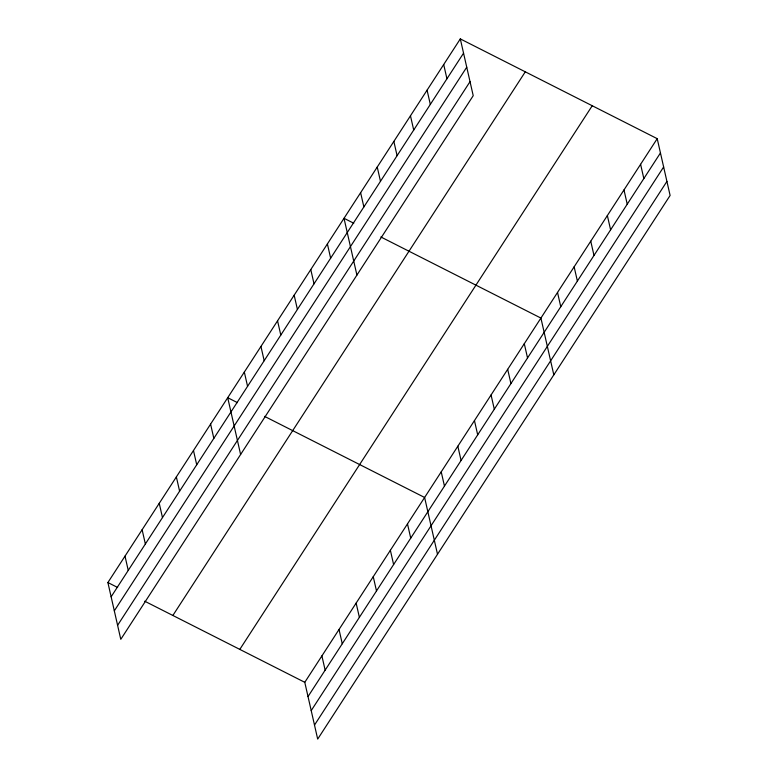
<?xml version="1.0" encoding="UTF-8"?>
<svg xmlns="http://www.w3.org/2000/svg" width="778" height="778" viewBox="0 0 778 778"><rect width="100%" height="100%" fill="white"/><g stroke="black" fill="none" stroke-linecap="round" stroke-linejoin="round"><path stroke-width="1.17" d="M460.313 38.9L473.219 95.684L120.785 639.331L107.889 582.537L460.313 38.9L657.216 138.669L670.111 195.463L317.687 739.1L304.781 682.316L657.216 138.669M111.128 596.804L463.552 53.157M114.317 610.837L466.742 67.2M117.604 625.298L470.029 81.651M172.862 615.466L525.286 71.829M239.809 649.387L592.233 105.75M308.02 696.573L660.454 152.935M311.21 710.606L663.644 166.969M314.497 725.067L666.921 181.42M353.757 223.237L344.012 218.297L356.917 275.091M380.831 236.959L540.914 318.076L553.81 374.86M237.455 402.644L227.711 397.704L240.616 454.488M264.53 416.356L424.613 497.473L437.508 554.267M107.889 582.537L117.634 587.478M144.708 601.2L304.781 682.316M640.595 164.294L643.834 178.561M623.985 189.929L627.224 204.186M607.365 215.555L610.604 229.821M590.755 241.19L593.993 255.447M574.135 266.815L577.383 281.072M557.525 292.44L560.763 306.707M524.294 343.701L527.533 357.958M443.703 64.525L446.942 78.792M507.684 369.326L510.922 383.593M427.083 90.16L430.322 104.417M491.064 394.961L494.302 409.218M410.473 115.786L413.711 130.043M474.454 420.587L477.692 434.844M393.853 141.411L397.091 155.678M457.834 446.212L461.082 460.479M377.242 167.046L380.481 181.303M441.223 471.847L444.462 486.104M360.622 192.672L363.871 206.938M407.487 523.876L410.735 538.143M327.402 243.932L330.64 258.189M390.371 550.279L393.61 564.546M310.782 269.558L314.02 283.824M373.255 576.692L376.494 590.949M294.172 295.193L297.41 309.45M356.139 603.096L359.378 617.353M277.551 320.818L280.8 335.075M339.023 629.499L342.262 643.766M260.941 346.443L264.18 360.71M321.898 655.903L325.146 670.169M244.331 372.079L247.569 386.335M210.595 424.107L213.833 438.374M193.479 450.511L196.717 464.777M176.363 476.924L179.601 491.181M159.237 503.327L162.476 517.584M142.121 529.73L145.36 543.987M125.005 556.134L128.244 570.4"/></g></svg>
